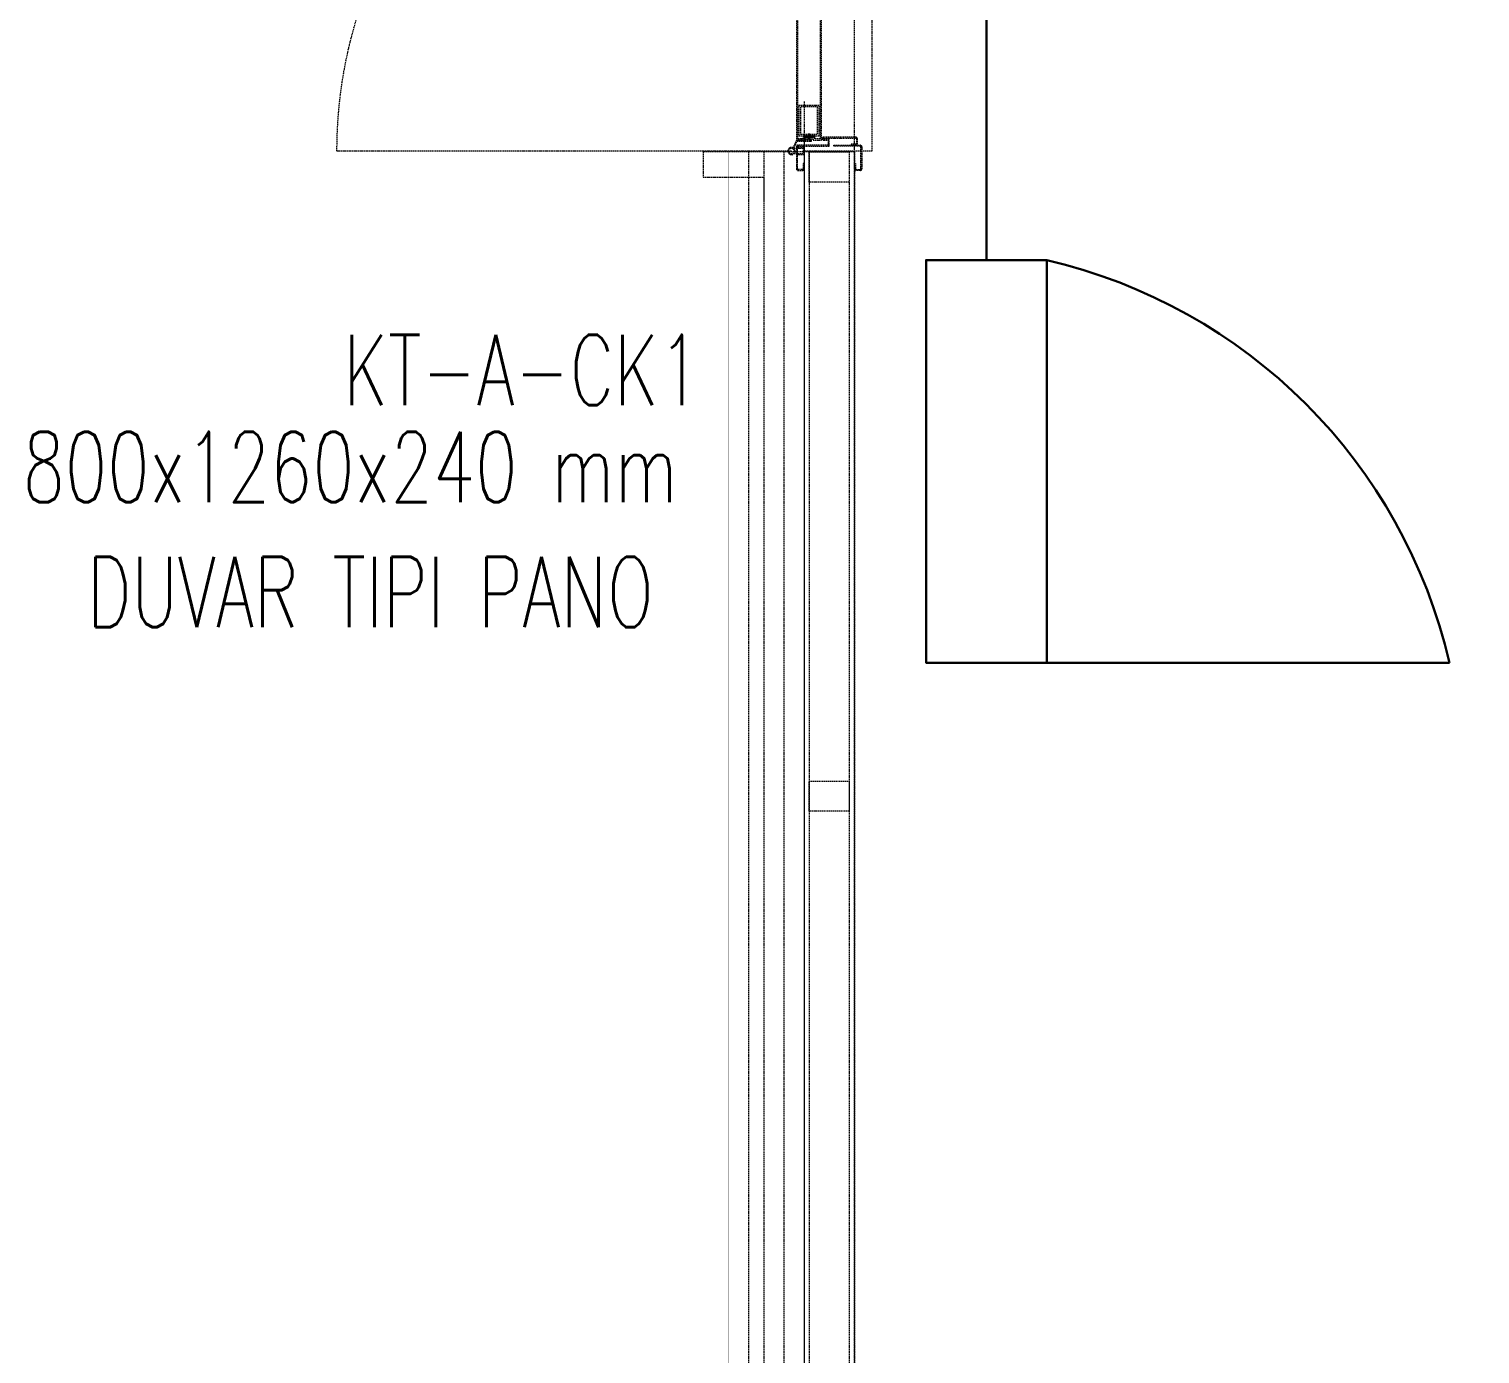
# Model space of a CAD drawing. Extents: x -1457 to 23780, y -2071 to 4205.
# Drawn here: x 21678.5 to 21966.8, y 1850.2 to 2113.4 of the extents above; entities that cross this region are included whole.
import ezdxf

# ---------------------------------------------------------------- set-up
doc = ezdxf.new("R2010")
doc.units = 0
doc.header["$MEASUREMENT"] = 0
doc.linetypes.add('DOT2', pattern=[0.125, 0, -0.125])
doc.linetypes.add('HIDDEN', pattern=[0.375, 0.25, -0.125])
doc.layers.get('0').update_dxf_attribs({"color": 9, "lineweight": 9})
for name, color, linetype, lineweight in [('E-AYDINLATMA VE PRİZ PANOSU', 7, 'Continuous', 30), ('E-KABLO', 7, 'Continuous', 30), ('E-UPS PANOSU', 7, 'Continuous', 30), ('M-TEFRIS2-015', 129, 'Continuous', 9)]:
    doc.layers.add(name, color=color, linetype=linetype, lineweight=lineweight)
doc.styles.add('E-YAZI', font='txttw.shx')

# ---------------------------------------------------------------- blocks, each defined once
blk = doc.blocks.new('prf-scr2')
at = {"linetype": 'DOT2', "ltscale": 10}
blk.add_line((0, 0.19), (0, -1.06), dxfattribs=at)
for p, q in [((0.09, -0.24), (-0.09, -0.2)), ((-0.09, -0.24), (0.09, -0.28)), ((0.09, -0.32), (-0.09, -0.28)), ((-0.09, -0.32), (0.09, -0.36)), ((0.09, -0.4), (-0.09, -0.36)), ((-0.09, -0.4), (0.09, -0.44)), ((0.09, -0.48), (-0.09, -0.44)), ((-0.09, -0.48), (0.09, -0.52)), ((0.09, -0.56), (-0.09, -0.52)), ((-0.09, -0.56), (0.09, -0.6)), ((0.09, -0.64), (-0.09, -0.6)), ((-0.09, -0.64), (0.09, -0.68)), ((0.09, -0.72), (-0.09, -0.68)), ((-0.09, -0.72), (0.09, -0.76)), ((0.06, -0.84), (-0.08, -0.76)), ((-0.07, -0.8), (0.06, -0.84)), ((0.09, -0.17), (0, -0.15)), ((0, -0.18), (0.09, -0.2))]:
    blk.add_line(p, q)
blk.add_lwpolyline([(0.23, 0), (-0.23, 0), (-0.23, -0.01), (-0.12, -0.14), (0.12, -0.14), (0.23, -0.01), (0.23, 0)], close=True)
for points in [[(0.23, -0.01), (-0.23, -0.01)], [(-0.09, -0.14), (-0.09, -0.2), (-0.12, -0.22), (-0.12, -0.23), (-0.09, -0.24), (-0.09, -0.28), (-0.12, -0.3), (-0.12, -0.31), (-0.09, -0.32), (-0.09, -0.36), (-0.12, -0.38), (-0.12, -0.39), (-0.09, -0.4), (-0.09, -0.44), (-0.12, -0.46), (-0.12, -0.46), (-0.09, -0.48), (-0.09, -0.52), (-0.12, -0.54), (-0.12, -0.54), (-0.09, -0.56), (-0.09, -0.6), (-0.12, -0.62), (-0.12, -0.62), (-0.09, -0.64), (-0.09, -0.68), (-0.12, -0.69), (-0.12, -0.7), (-0.09, -0.72), (-0.09, -0.73), (-0.08, -0.76), (-0.1, -0.77), (-0.1, -0.78), (-0.07, -0.8), (-0.01, -0.94), (0, -0.95), (0.01, -0.94), (0.08, -0.76), (0.09, -0.76), (0.12, -0.74), (0.12, -0.73), (0.09, -0.72), (0.09, -0.68), (0.12, -0.66), (0.12, -0.66), (0.09, -0.64), (0.09, -0.6), (0.12, -0.58), (0.12, -0.58), (0.09, -0.56), (0.09, -0.52), (0.12, -0.5), (0.12, -0.5), (0.09, -0.48), (0.09, -0.44), (0.12, -0.43), (0.12, -0.42), (0.09, -0.4), (0.09, -0.36), (0.12, -0.35), (0.12, -0.34), (0.09, -0.32), (0.09, -0.28), (0.12, -0.27), (0.12, -0.26), (0.09, -0.24), (0.09, -0.2), (0.12, -0.19), (0.12, -0.18), (0.09, -0.17), (0.09, -0.14)]]:
    blk.add_lwpolyline(points)

msp = doc.modelspace()

# ---------------------------------------------------------------- linework, layer by layer
at = {"layer": 'E-KABLO', "color": 6}
msp.add_line((21868.75, 2067.48), (21868.75, 2340.52), dxfattribs=at)
at = {"layer": 'E-UPS PANOSU', "color": 3}
msp.add_line((21880.75, 1987.48), (21960.75, 1987.48), dxfattribs=at)
at = {"layer": 'E-UPS PANOSU', "color": 4}
msp.add_lwpolyline([(21880.75, 1987.48), (21880.75, 2067.48), (21856.75, 2067.48), (21856.75, 1987.48)], close=True, dxfattribs=at)
at = {"layer": 'E-UPS PANOSU', "color": 3}
msp.add_arc((21856.51, 1963.24), 107.01, 13.0875, 76.9125, dxfattribs=at)
at = {"layer": 'M-TEFRIS2-015', "linetype": 'HIDDEN', "lineweight": 0}
for p, q in [((21846, 2268.98), (21846, 2089.15)), ((21846, 2089.15), (21832.5, 2089.15)), ((21832.5, 2089.15), (21832.5, 1014))]:
    msp.add_line(p, q, dxfattribs=at)
for points in [[(21842.5, 2365), (22607.5, 2365), (22607.5, 1039), (21842.5, 1039)], [(21835.5, 2092.2), (21835.5, 2098.2), (21831.5, 2098.2), (21831.5, 2092.2)], [(21835.2, 2092.5), (21835.2, 2097.9), (21831.8, 2097.9), (21831.8, 2092.5)], [(21833.5, 2088.98), (21841.5, 2088.98), (21841.5, 2082.98), (21833.5, 2082.98)], [(21833.5, 1963.98), (21841.5, 1963.98), (21841.5, 1957.98), (21833.5, 1957.98)]]:
    msp.add_lwpolyline(points, close=True, dxfattribs=at)
for points in [[(21834.65, 2178.9), (21832.65, 2178.9), (21832.65, 2179.5), (21831, 2179.5), (21831, 2091.3), (21832.65, 2091.3), (21832.65, 2091.9), (21834.65, 2091.9), (21834.65, 2092.2), (21832.35, 2092.2), (21832.35, 2091.6), (21831.3, 2091.6), (21831.3, 2179.2), (21832.35, 2179.2), (21832.35, 2178.6), (21834.65, 2178.6), (21834.65, 2178.9)], [(21832.65, 2178.9), (21834.65, 2178.9), (21834.65, 2179.2), (21835.69, 2179.2), (21835.69, 2091.6), (21834.65, 2091.6), (21834.65, 2091.9), (21832.65, 2091.9), (21832.65, 2091.6), (21834.35, 2091.6), (21834.35, 2091.3), (21835.99, 2091.3), (21835.99, 2179.5), (21834.35, 2179.5), (21834.35, 2179.2), (21832.65, 2179.2)], [(21832.5, 2099), (21832.5, 1061)], [(21830.51, 2089.7), (21832.3, 2089.7), (21832.3, 2088.6), (21830.51, 2088.6)], [(21831.2, 2089.9), (21832.5, 2089.9), (21832.5, 2088.4), (21831.2, 2088.4)], [(21830, 2089.15), (21739.65, 2089.15)], [(21842.5, 2085.65), (21842.5, 2088.98), (21812.5, 2088.98), (21812.5, 2083.98), (21824.5, 2083.98), (21824.5, 2078.98)], [(21821.5, 2088.98), (21821.5, 1018), (22607.5, 1018)], [(21824.5, 2088.98), (21824.5, 1021), (22607.5, 1021)], [(21828.5, 2088.98), (21828.5, 1025), (22607.5, 1025)], [(21833.5, 2088.98), (21833.5, 1029)], [(21841.5, 2088.98), (21841.5, 1030)], [(21842.5, 2088.98), (21842.5, 1762.99)], [(21842.5, 2088.98), (21842.5, 1762.99)], [(21842.5, 2088.98), (21842.5, 1030)]]:
    msp.add_lwpolyline(points, dxfattribs=at)
for points in [[(21830.49, 2089.73), (21831.13, 2091.1), (21834, 2091.1), (21834, 2091.3), (21831, 2091.3), (21830.32, 2089.83, 14.796002)], [(21842.8, 2090.3, 0.414214), (21843.1, 2090.6), (21843.1, 2091.6, 0.414214), (21842.8, 2091.9), (21836.4, 2091.9, 0.414214), (21836.1, 2091.6, 0.414214), (21836.4, 2091.3), (21837.3, 2091.3), (21837.3, 2090.3), (21831.3, 2090.3, 0.414214), (21831, 2090), (21831, 2085.6, 0.414214), (21831.3, 2085.3), (21832.2, 2085.3, 0.414214), (21832.5, 2085.6), (21832.5, 2086.7), (21832.3, 2086.7), (21832.3, 2085.6, -0.414214), (21832.2, 2085.5), (21831.3, 2085.5, -0.414214), (21831.2, 2085.6), (21831.2, 2090, -0.414214), (21831.3, 2090.1), (21837.5, 2090.1), (21837.5, 2091.5), (21836.4, 2091.5, -0.414214), (21836.3, 2091.6, -0.414214), (21836.4, 2091.7), (21842.8, 2091.7, -0.414214), (21842.9, 2091.6), (21842.9, 2090.6, -0.414214), (21842.8, 2090.5), (21841.9, 2090.5), (21841.9, 2090.3)], [(21843.7, 2085.5, 0.414214), (21843.8, 2085.6), (21843.8, 2090, 0.414214), (21843.7, 2090.1), (21838.4, 2090.1), (21838.4, 2090.3), (21843.7, 2090.3, -0.414214), (21844, 2090), (21844, 2085.6, -0.414214), (21843.7, 2085.3), (21842.8, 2085.3, -0.414214), (21842.5, 2085.6), (21842.5, 2086.7), (21842.7, 2086.7), (21842.7, 2085.6, 0.414214), (21842.8, 2085.5)]]:
    msp.add_lwpolyline(points, format="xyb", close=True, dxfattribs=at)
at = {"layer": 'M-TEFRIS2-015', "linetype": 'HIDDEN', "lineweight": 0, "const_width": 0.1}
msp.add_lwpolyline([(21817.5, 2088.98), (21817.5, 1014)], dxfattribs=at)
at = {"layer": 'M-TEFRIS2-015', "linetype": 'HIDDEN', "lineweight": 0}
msp.add_circle((21830, 2089.15), 0.55, dxfattribs=at)
msp.add_arc((21830.01, 2089.15), 90.36, 88.3229, 179.9985, dxfattribs=at)

# ---------------------------------------------------------------- block references
at = {"layer": 'M-TEFRIS2-015', "linetype": 'HIDDEN', "lineweight": 0, "rotation": 180}
msp.add_blockref('prf-scr2', (21833.5, 2091.6), dxfattribs=at)

# ---------------------------------------------------------------- texts
at = {"layer": 'E-AYDINLATMA VE PRİZ PANOSU', "color": 4, "style": 'E-YAZI', "width": 0.7}
for s, p in [('KT-A-CK1', (21741.02, 2038.66)), ('800x1260x240 mm', (21677.29, 2019.38)), ('DUVAR TIPI PANO', (21690.06, 1994.54))]:
    msp.add_text(s, height=14, dxfattribs=at).set_placement(p)

doc.saveas('drawing.dxf')
